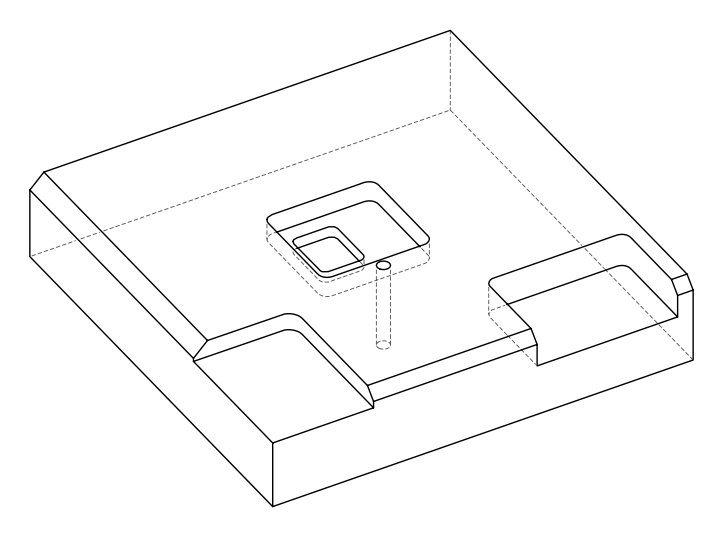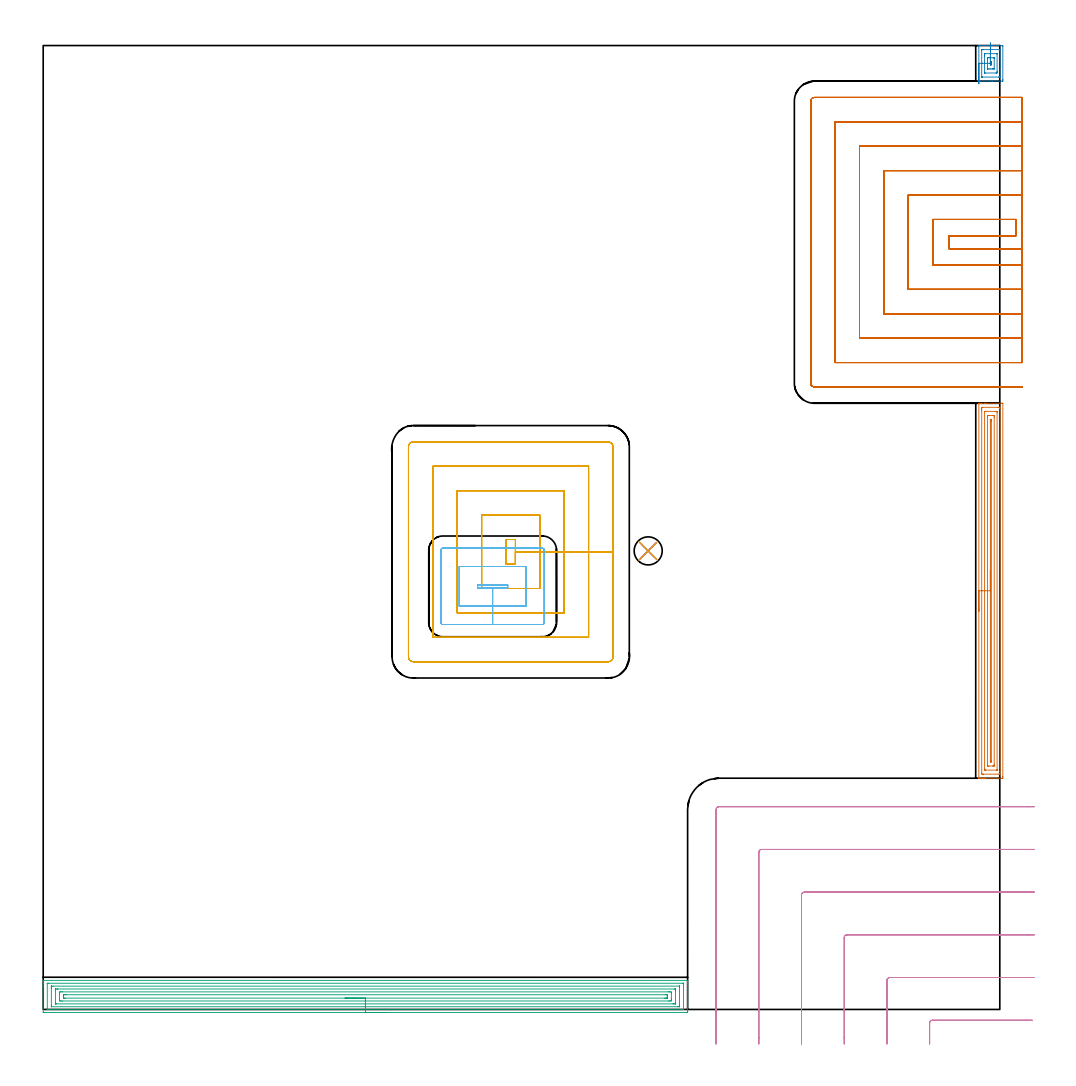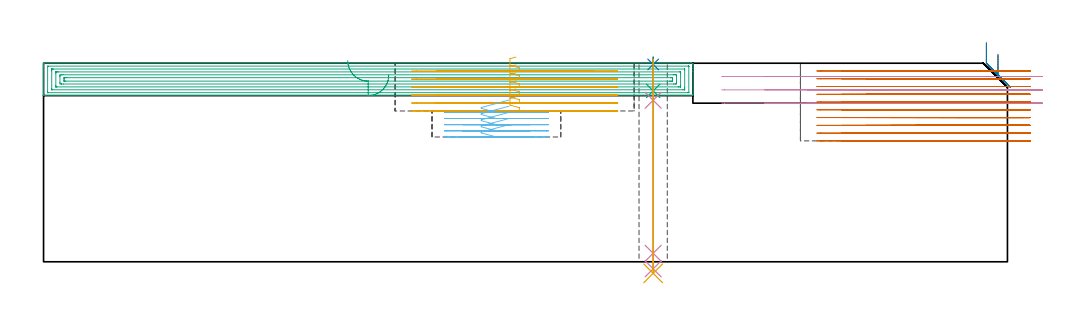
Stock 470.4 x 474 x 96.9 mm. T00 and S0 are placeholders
(PLAN: 11 operations, 8 tool changes, 96.5 min)
(1 AREA_MILL | FG_CHAMFER_SURFACE | UGT0205_001 | 7.56 min | 13743 mm3)
(2 AREA_MILL_1 | FG_CHAMFER_SURFACE_1 | UGT0205_001 | 0.88 min | 1670 mm3)
(3 AREA_MILL_2 | FG_CHAMFER_SURFACE_2 | UGT0205_001 | 15.49 min | 40470 mm3)
(4 MILL_CORNER_NOTCH_RECTANGULAR | CORNER_NOTCH_RECTANGULAR | UGT0201_006 | Follow Part, ap 7, ae 75% | 6.54 min | 338007 mm3)
(5 MILL_RECTANGULAR_POCKET | POCKET_RECTANGULAR_STRAIGHT | NXT0201_012 | Follow Part, ap 4, ae 75% | 14.73 min | 335041 mm3)
(6 MILL_RECTANGULAR_POCKET_1 | POCKET_RECTANGULAR_STRAIGHT_1 | NXT0201_011 | Follow Part, ap 3, ae 75% | 3.79 min | 38956 mm3)
(7 MILL_SLOT | SLOT_PARTIAL_RECTANGULAR | NXT0201_012 | Follow Part, ap 4, ae 75% | 46.49 min | 603909 mm3)
(8 SPOT_DRILL | STEP1HOLE | NXT0321_9005460120000 | 0.03 min | 33 mm3)
(9 DRILL_BLIND_HOLE_INTO_CENTER | STEP1HOLE | NXT0301_061 | 0.06 min | 794 mm3)
(10 GUN_DRILL_THROUGH_HOLE | STEP1HOLE | UGT0307_005 | 0.48 min | 4480 mm3)
(11 DRILL_TO_ENLARGE_THROUGH_HOLE | STEP1HOLE | UGT0301_271 | 0.42 min | 9170 mm3)
(TOOL UGT0205_001 | Chamfer Mill 20 x 3 x 45 deg. | D20 FL50 Z2)
(TOOL UGT0201_006 | End Mill 28 mm | D28 FL25 Z2)
(TOOL NXT0201_012 | ENDMILL 16mm [2P460-1600-NA 1630] | D16 FL38 Z6)
(TOOL NXT0201_011 | ENDMILL 12mm [2P460-1200-NA 1630] | D12 FL38 Z6)
(TOOL NXT0321_9005460120000 | NC Spot Drill, 142deg, 12mm, Carbide, Uncoated | D12 PA142 FL30 Z2)
(TOOL NXT0301_061 | Carbide Drill 9mm [860.1-0900-027A1-MM 2214] | D9 PA140 FL47 Z2)
(TOOL UGT0307_005 | Gun Drill 8.3 mm | D8.3 PA130 FL24 Z1)
(TOOL UGT0301_271 | Twist Drill 13.8 mm | D13.8 PA118 FL108 Z2)
(OP 1 AREA_MILL)
G17 G21 G94 G90
T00 M6
G54
G17 G0 G90 X460.1 Y195.9 S1061 M3
G43 Z106.9 H0
G94 G1 Y195.938 Z106.028 F250.
Y196.052 Z105.163
Y196.241 Z104.312
Y196.503 Z103.48
Y196.837 Z102.674
Y197.24 Z101.9
Y197.709 Z101.164
Y198.24 Z100.472
Y198.829 Z99.829
Y199.472 Z99.239
Y200.164 Z98.708
Y200.9 Z98.24
Y201.674 Z97.837
Y202.48 Z97.503
Y203.312 Z97.241
Y204.164 Z97.052
Y205.028 Z96.938
Y205.9 Z96.9
Y297.927
X460.103 Y298.09 Z96.888
X460.144 Y298.093 Z96.847
X460.536 Y298.1 Z96.463
X460.864 Z96.135
X461.553 Z95.442
X462.787 Z94.21
X463.332 Z93.663
X463.949 Z93.047
X471.337 Z85.661
X471.611 Y298.098 Z85.386
X471.892 Y298.09 Z85.106
X471.899 Y297.809 Z85.099
X471.9 Y114.647 Z85.1
X471.899 Y114.32 Z85.101
X471.894 Y113.76 Z85.104
X471.892 Y113.708 Z85.106
X471.337 Y113.7 Z85.661
X463.332 Z93.663
X462.787 Z94.21
X462.442 Z94.554
X461.897 Z95.099
X461.553 Z95.442
X460.864 Z96.135
X460.536 Z96.463
X460.146 Z96.845
X460.103 Y113.709 Z96.888
X460.1 Y113.873 Z96.9
Y205.9
X461.514 Z95.486
Y294.8
X461.515 Y295.693 Z95.485
X461.517 Y295.73 Z95.483
X461.553 Y296.09 Z95.447
X462.039 Y296.099 Z94.961
X469.558 Y296.1 Z87.442
X470.044 Y296.099 Z86.956
X470.447 Y296.09 Z86.553
X470.483 Y295.693 Z86.517
X470.485 Y295.656 Z86.515
X470.486 Y117. Z86.514
X470.485 Y116.107 Z86.515
X470.483 Y116.07 Z86.517
X470.447 Y115.71 Z86.553
X469.961 Y115.701 Z87.039
X462.442 Y115.7 Z94.558
X461.956 Y115.701 Z95.044
X461.553 Y115.71 Z95.447
X461.517 Y116.107 Z95.483
X461.515 Y116.145 Z95.485
X461.514 Y205.9 Z95.486
X462.928 Z94.072
X462.929 Y294.008 Z94.071
X462.93 Y294.058 Z94.07
X462.932 Y294.082 Z94.068
X462.934 Y294.087 Z94.066
X462.947 Y294.09 Z94.053
X463.141 Y294.099 Z93.859
X468.476 Y294.1 Z88.524
X468.668 Y294.099 Z88.332
X468.861 Y294.095 Z88.139
X468.989 Y294.09 Z88.011
X469.065 Y294.081 Z87.935
X469.067 Y294.041 Z87.933
X469.069 Y293.906 Z87.931
X469.071 Y293.502 Z87.929
Y117.792
X469.07 Y117.742 Z87.93
X469.068 Y117.718 Z87.932
X469.066 Y117.713 Z87.934
X469.053 Y117.71 Z87.947
X468.86 Y117.701 Z88.14
X463.524 Y117.7 Z93.476
X463.332 Y117.701 Z93.668
X463.139 Y117.705 Z93.861
X463.011 Y117.71 Z93.989
X462.935 Y117.719 Z94.065
X462.933 Y117.759 Z94.067
X462.931 Y117.894 Z94.069
X462.929 Y118.298 Z94.071
X462.928 Y205.9 Z94.072
X464.343 Z92.657
Y291.226
X464.349 Y291.991 Z92.651
X464.356 Y292.09 Z92.644
X464.458 Y292.095 Z92.542
X464.676 Y292.098 Z92.324
X465.111 Y292.1 Z91.889
X466.889 Z90.111
X467.332 Y292.098 Z89.668
X467.543 Y292.095 Z89.457
X467.643 Y292.09 Z89.357
X467.65 Y292.022 Z89.35
X467.657 Y291.349 Z89.343
Y291.226
Y120.574
X467.651 Y119.809 Z89.349
X467.644 Y119.71 Z89.356
X467.542 Y119.705 Z89.458
X467.324 Y119.702 Z89.676
X466.889 Y119.7 Z90.111
X465.111 Z91.889
X464.668 Y119.702 Z92.332
X464.457 Y119.705 Z92.543
X464.357 Y119.71 Z92.643
X464.35 Y119.778 Z92.65
X464.343 Y120.451 Z92.657
Y120.574
Y205.9
X465.757 Z91.243
X465.758 Y289.683 Z91.242
X465.761 Y289.928 Z91.239
X465.764 Y290.081 Z91.236
X465.836 Y290.09 Z91.164
X466. Y290.095 Z91.
X466.234 Y290.098 Z90.766
X466.24 Y290.092 Z90.76
X466.242 Y290.09 Z90.758
X466.243 Y289.439 Z90.757
Y289.195
X466.242 Y122.117 Z90.758
X466.239 Y121.872 Z90.761
X466.236 Y121.719 Z90.764
X466.164 Y121.71 Z90.836
X466. Y121.705 Z91.
X465.766 Y121.702 Z91.234
X465.76 Y121.708 Z91.24
X465.758 Y121.71 Z91.242
X465.757 Y122.361 Z91.243
Y122.605
Y205.9
Y206.772 Z91.281
Y207.637 Z91.395
Y208.488 Z91.584
Y209.32 Z91.846
Y210.126 Z92.18
Y210.9 Z92.583
Y211.636 Z93.052
Y212.328 Z93.583
Y212.971 Z94.172
Y213.56 Z94.815
Y214.092 Z95.507
Y214.56 Z96.243
Y214.963 Z97.017
Y215.297 Z97.823
Y215.559 Z98.655
Y215.748 Z99.507
Y215.862 Z100.372
Y215.9 Z101.243
G0 Z106.9
M5
M2
(OP 2 AREA_MILL_1)
G17 G21 G94 G90
T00 M6
G54
G17 G0 G90 X460.1 Y455.25 S1061 M3
G43 Z106.9 H0
G94 G1 Y455.288 Z106.028 F250.
Y455.402 Z105.163
Y455.591 Z104.312
Y455.853 Z103.48
Y456.187 Z102.674
Y456.59 Z101.9
Y457.059 Z101.164
Y457.59 Z100.472
Y458.179 Z99.829
Y458.822 Z99.239
Y459.514 Z98.708
Y460.25 Z98.24
Y461.024 Z97.837
Y461.83 Z97.503
Y462.662 Z97.241
Y463.514 Z97.052
Y464.378 Z96.938
Y465.25 Z96.9
Y473.593
X460.107 Y473.99 Z96.893
X460.622 Y474. Z96.378
X466.066 Z90.934
X466.889 Z90.104
X471.747 Y473.999 Z85.247
X471.89 Y473.995 Z85.104
X471.9 Y473.593 Z85.1
Y457.229
X471.898 Y456.907 Z85.102
X471.89 Y456.505 Z85.104
X471.747 Y456.501 Z85.247
X466.889 Y456.5 Z90.104
X466.066 Z90.934
X460.621 Z96.378
X460.107 Y456.51 Z96.893
X460.1 Y456.907 Z96.9
Y465.25
X461.514 Z95.486
X461.515 Y471.874 Z95.485
X461.516 Y471.913 Z95.484
X461.521 Y471.981 Z95.479
X461.553 Y471.99 Z95.447
X462.278 Y471.999 Z94.722
X470.282 Y472. Z86.718
X470.447 Y471.997 Z86.553
X470.47 Y471.995 Z86.53
X470.478 Y471.992 Z86.522
X470.482 Y471.951 Z86.518
X470.485 Y471.875 Z86.515
X470.486 Y471.837 Z86.514
X470.485 Y458.626 Z86.515
X470.484 Y458.587 Z86.516
X470.479 Y458.519 Z86.521
X470.447 Y458.51 Z86.553
X469.722 Y458.501 Z87.278
X461.718 Y458.5 Z95.282
X461.553 Y458.503 Z95.447
X461.53 Y458.505 Z95.47
X461.522 Y458.508 Z95.478
X461.518 Y458.549 Z95.482
X461.515 Y458.625 Z95.485
X461.514 Y458.663 Z95.486
Y465.25
X462.928 Z94.072
Y468.722
X462.929 Y469.202 Z94.071
X462.931 Y469.598 Z94.069
X462.935 Y469.988 Z94.065
X463.332 Y469.998 Z93.668
X463.413 Y470. Z93.587
X468.75 Y469.999 Z88.25
X469.044 Y469.99 Z87.956
X469.065 Y469.982 Z87.935
X469.069 Y469.963 Z87.931
X469.071 Y469.932 Z87.929
Y461.298
X469.069 Y460.902 Z87.931
X469.065 Y460.511 Z87.935
X468.668 Y460.502 Z88.332
X468.587 Y460.5 Z88.413
X463.25 Y460.501 Z93.75
X462.956 Y460.51 Z94.044
X462.935 Y460.518 Z94.065
X462.931 Y460.537 Z94.069
X462.929 Y460.568 Z94.071
X462.928 Y465.25 Z94.072
X464.343 Z92.657
Y467.446
Y467.825
X464.345 Y467.919 Z92.655
X464.347 Y467.966 Z92.653
X464.349 Y467.983 Z92.651
X464.363 Y467.99 Z92.637
X464.552 Y467.997 Z92.448
X465.111 Y467.999 Z91.889
X465.439 Y468. Z91.561
X467.22 Y467.998 Z89.78
X467.574 Y467.99 Z89.426
X467.651 Y467.981 Z89.349
X467.653 Y467.848 Z89.347
X467.657 Y467.566 Z89.343
Y462.675
X467.656 Y462.581 Z89.344
X467.653 Y462.534 Z89.347
X467.651 Y462.517 Z89.349
X467.637 Y462.51 Z89.363
X467.448 Y462.503 Z89.552
X466.889 Y462.501 Z90.111
X466.561 Y462.5 Z90.439
X465.672 Z91.328
X465.111 Y462.501 Z91.889
X464.552 Y462.503 Z92.448
X464.363 Y462.51 Z92.637
X464.349 Y462.517 Z92.651
X464.347 Y462.534 Z92.653
X464.344 Y462.581 Z92.656
X464.343 Y462.675 Z92.657
Y465.25
X465.758 Y465.243 Z91.242
X465.76 Y465.689 Z91.24
X465.763 Y465.923 Z91.237
X465.77 Y465.99 Z91.23
X465.843 Y465.994 Z91.157
X466. Y465.998 Z91.
X466.105 Y465.997 Z90.895
X466.189 Y465.993 Z90.811
X466.236 Y465.988 Z90.764
X466.238 Y465.929 Z90.762
X466.242 Y465.689 Z90.758
X466.243 Y465.45 Z90.757
X466.24 Y464.811 Z90.76
X466.237 Y464.577 Z90.763
X466.23 Y464.51 Z90.77
X466.157 Y464.506 Z90.843
X466. Y464.502 Z91.
X465.895 Y464.503 Z91.105
X465.811 Y464.507 Z91.189
X465.764 Y464.512 Z91.236
X465.762 Y464.571 Z91.238
X465.758 Y464.811 Z91.242
X465.757 Y465.05 Z91.243
X465.758 Y465.243 Z91.242
X465.762 Y466.115 Z91.276
X465.766 Y466.981 Z91.386
X465.77 Y467.833 Z91.57
X465.774 Y468.666 Z91.829
X465.778 Y469.474 Z92.159
X465.781 Y470.25 Z92.558
X465.785 Y470.987 Z93.024
X465.788 Y471.682 Z93.551
X465.791 Y472.328 Z94.138
X465.794 Y472.92 Z94.778
X465.796 Y473.455 Z95.468
X465.798 Y473.927 Z96.202
X465.8 Y474.333 Z96.974
X465.802 Y474.671 Z97.778
X465.803 Y474.937 Z98.609
X465.804 Y475.13 Z99.46
X465.805 Y475.247 Z100.324
Y475.29 Z101.195
G0 Z106.9
M5
M2
(OP 3 AREA_MILL_2)
G17 G21 G94 G90
T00 M6
G54
G17 G0 G90 X168.45 Y-1.5 S1061 M3
G43 Z106.9 H0
Z91.1
G94 G1 X168.412 Z90.228 F250.
X168.298 Z89.364
X168.109 Z88.512
X167.847 Z87.68
X167.513 Z86.874
X167.11 Z86.1
X166.642 Z85.364
X166.11 Z84.672
X165.521 Z84.029
X164.878 Z83.44
X164.186 Z82.908
X163.45 Z82.44
X162.676 Z82.037
X161.87 Z81.703
X161.038 Z81.441
X160.187 Z81.252
X159.322 Z81.138
X158.45 Z81.1
X0.629
X0.162 Y-1.496 Z81.102
X0.01 Y-1.492 Z81.106
X0. Y-1.336 Z81.261
Y11.237 Z93.832
Y12.638 Z95.234
Y12.996 Z95.591
Y13.954 Z96.554
X0.01 Y14.298 Z96.889
X0.182 Y14.3 Z96.9
X316.718
X316.89 Y14.298 Z96.889
X316.9 Y13.954 Z96.554
Y13.714 Z96.313
Y12.996 Z95.591
Y11.758 Z94.355
Y10.358 Z92.953
Y-0.815 Z81.782
X316.897 Y-1.076 Z81.522
X316.89 Y-1.492 Z81.106
X316.698 Y-1.496 Z81.102
X316.271 Y-1.5 Z81.1
X158.45
Y-0.086 Z82.514
X2.305
X2.048 Y-0.084 Z82.516
X2.017 Y-0.081 Z82.519
X2.01 Y-0.079 Z82.521
X2.006 Y-0.07 Z82.53
X2.002 Y-0.034 Z82.566
X2.001 Y0.001 Z82.601
X2. Y0.215 Z82.815
X2.001 Y12.665 Z95.265
X2.003 Y12.774 Z95.374
X2.008 Y12.847 Z95.447
X2.012 Y12.879 Z95.479
X2.53 Y12.885 Z95.485
X314.595 Y12.886 Z95.486
X314.852 Y12.884 Z95.484
X314.883 Y12.881 Z95.481
X314.89 Y12.879 Z95.479
X314.894 Y12.87 Z95.47
X314.898 Y12.834 Z95.434
X314.899 Y12.799 Z95.399
X314.9 Y12.585 Z95.185
X314.899 Y0.135 Z82.735
X314.897 Y0.026 Z82.626
X314.892 Y-0.047 Z82.553
X314.888 Y-0.079 Z82.521
X314.37 Y-0.086 Z82.514
X158.45
Y1.328 Z83.928
X4.127 Y1.329 Z83.929
X4.064 Y1.331 Z83.931
X4.024 Y1.335 Z83.935
X4.01 Y1.338 Z83.938
X4.008 Y1.36 Z83.96
X4.003 Y1.563 Z84.163
X4. Y1.765 Z84.365
Y10.56 Z93.16
X4.002 Y11.237 Z93.837
X4.005 Y11.435 Z94.035
X4.01 Y11.463 Z94.063
X4.029 Y11.465 Z94.065
X4.087 Y11.469 Z94.069
X4.206 Y11.47 Z94.07
X4.862 Y11.471 Z94.071
X312.773
X312.836 Y11.469 Z94.069
X312.876 Y11.465 Z94.065
X312.89 Y11.462 Z94.062
X312.892 Y11.439 Z94.039
X312.897 Y11.237 Z93.837
X312.9 Y11.035 Z93.635
Y2.24 Z84.84
X312.898 Y1.563 Z84.163
X312.895 Y1.365 Z83.965
X312.89 Y1.337 Z83.937
X312.871 Y1.335 Z83.935
X312.813 Y1.331 Z83.931
X312.694 Y1.33 Z83.93
X312.038 Y1.329 Z83.929
X158.45 Y1.328 Z83.928
Y2.743 Z85.343
X6.583
X6.147 Y2.744 Z85.344
X6.06 Y2.747 Z85.347
X6.022 Y2.749 Z85.349
X6.01 Y2.754 Z85.354
X6.007 Y2.777 Z85.377
X6.004 Y2.885 Z85.485
X6. Y3.316 Z85.916
Y9.473 Z92.073
X6.004 Y9.915 Z92.515
X6.008 Y10.024 Z92.624
X6.01 Y10.046 Z92.646
X6.034 Y10.05 Z92.65
X6.104 Y10.053 Z92.653
X6.301 Y10.056 Z92.656
X6.889 Y10.057 Z92.657
X7.194
X310.317
X310.753 Y10.056 Z92.656
X310.84 Y10.053 Z92.653
X310.878 Y10.051 Z92.651
X310.89 Y10.046 Z92.646
X310.893 Y10.023 Z92.623
X310.896 Y9.915 Z92.515
X310.9 Y9.484 Z92.084
Y3.327 Z85.927
X310.896 Y2.885 Z85.485
X310.892 Y2.776 Z85.376
X310.891 Y2.754 Z85.354
X310.866 Y2.75 Z85.35
X310.796 Y2.747 Z85.347
X310.599 Y2.744 Z85.344
X310.011 Y2.743 Z85.343
X309.706
X158.45
Y4.157 Z86.757
X9.616
X8.72 Y4.159 Z86.759
X8.677 Y4.16 Z86.76
X8.01 Y4.201 Z86.801
X8.001 Y4.866 Z87.466
Y7.719 Z90.319
X8.004 Y8.381 Z90.981
X8.01 Y8.599 Z91.199
X8.635 Y8.64 Z91.24
X8.677 Y8.641 Z91.241
X9.526 Y8.643 Z91.243
X307.284
X308.18 Y8.641 Z91.241
X308.223 Y8.64 Z91.24
X308.89 Y8.599 Z91.199
X308.899 Y7.934 Z90.534
Y5.081 Z87.681
X308.896 Y4.419 Z87.019
X308.89 Y4.201 Z86.801
X308.265 Y4.16 Z86.76
X308.223 Y4.159 Z86.759
X307.374 Y4.157 Z86.757
X158.45
Y5.571 Z88.171
X10.861
X10.465 Y5.572 Z88.172
X10.07 Y5.576 Z88.176
X10.021 Y5.578 Z88.178
X10.009 Y5.585 Z88.185
X10.006 Y5.605 Z88.205
X10.002 Y5.686 Z88.286
X10. Y6.418 Z89.018
X10.002 Y6.84 Z89.44
X10.005 Y7.069 Z89.669
X10.01 Y7.182 Z89.782
X10.022 Y7.222 Z89.822
X10.074 Y7.225 Z89.825
X10.465 Y7.227 Z89.827
X10.964 Y7.229 Z89.829
X11.359
X306.039
X306.435 Y7.228 Z89.828
X306.83 Y7.224 Z89.824
X306.879 Y7.222 Z89.822
X306.891 Y7.215 Z89.815
X306.894 Y7.195 Z89.795
X306.898 Y7.114 Z89.714
X306.9 Y6.382 Z88.982
X306.898 Y5.96 Z88.56
X306.895 Y5.732 Z88.332
X306.89 Y5.618 Z88.218
X306.879 Y5.578 Z88.178
X306.826 Y5.575 Z88.175
X306.435 Y5.572 Z88.172
X305.936 Y5.571 Z88.171
X305.541
X158.45
X157.578 Z88.209
X156.714 Z88.323
X155.862 Z88.512
X155.03 Z88.774
X154.224 Z89.108
X153.45 Z89.511
X152.714 Z89.98
X152.022 Z90.511
X151.379 Z91.1
X150.79 Z91.743
X150.258 Z92.435
X149.79 Z93.171
X149.387 Z93.945
X149.053 Z94.751
X148.791 Z95.583
X148.602 Z96.435
X148.488 Z97.3
X148.45 Z98.171
G0 Z106.9
M5
M2
(OP 4 MILL_CORNER_NOTCH_RECTANGULAR)
G17 G21 G94 G90
T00 M6
G54
G17 G0 G90 X486.358 Y-5.3 S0 M3
G43 Z106.9 H0
Z90.4
G94 G1 X483.358 F250.
X437.291 F500.
G3 X435.9 Y-6.691 R1.4
G1 Y-14.
Y-17. F250.
G0 Z106.9
X487.4 Y15.7
Z90.4
G1 X484.4
X416.292 F500.
G3 X414.9 Y14.308 R1.4
G1 Y-14.
Y-17. F250.
G0 Z106.9
X487.4 Y36.7
Z90.4
G1 X484.4
X395.293 F500.
G3 X393.9 Y35.307 R1.4
G1 Y-14.
Y-17. F250.
G0 Z106.9
X487.4 Y57.7
Z90.4
G1 X484.4
X374.293 F500.
G3 X372.9 Y56.307 R1.4
G1 Y-14.
Y-17. F250.
G0 Z106.9
X487.4 Y78.7
Z90.4
G1 X484.4
X353.293 F500.
G3 X351.9 Y77.307 R1.4
G1 Y-14.
Y-17. F250.
G0 Z106.9
X487.4 Y99.7
Z90.4
G1 X484.4
X332.294 F500.
G3 X330.9 Y98.306 R1.4
G1 Y-14.
Y-17. F250.
G0 Z106.9
X486.358 Y-5.3
Z83.9
G1 X483.358
X437.291 F500.
G3 X435.9 Y-6.691 R1.4
G1 Y-14.
Y-17. F250.
G0 Z106.9
X487.4 Y15.7
Z83.9
G1 X484.4
X416.292 F500.
G3 X414.9 Y14.308 R1.4
G1 Y-14.
Y-17. F250.
G0 Z106.9
X487.4 Y36.7
Z83.9
G1 X484.4
X395.293 F500.
G3 X393.9 Y35.307 R1.4
G1 Y-14.
Y-17. F250.
G0 Z106.9
X487.4 Y57.7
Z83.9
G1 X484.4
X374.293 F500.
G3 X372.9 Y56.307 R1.4
G1 Y-14.
Y-17. F250.
G0 Z106.9
X487.4 Y78.7
Z83.9
G1 X484.4
X353.293 F500.
G3 X351.9 Y77.307 R1.4
G1 Y-14.
Y-17. F250.
G0 Z106.9
X487.4 Y99.7
Z83.9
G1 X484.4
X332.294 F500.
G3 X330.9 Y98.306 R1.4
G1 Y-14.
Y-17. F250.
G0 Z106.9
X486.358 Y-5.3
Z77.4
G1 X483.358
X437.291 F500.
G3 X435.9 Y-6.691 R1.4
G1 Y-14.
Y-17. F250.
G0 Z106.9
X487.4 Y15.7
Z77.4
G1 X484.4
X416.292 F500.
G3 X414.9 Y14.308 R1.4
G1 Y-14.
Y-17. F250.
G0 Z106.9
X487.4 Y36.7
Z77.4
G1 X484.4
X395.293 F500.
G3 X393.9 Y35.307 R1.4
G1 Y-14.
Y-17. F250.
G0 Z106.9
X487.4 Y57.7
Z77.4
G1 X484.4
X374.293 F500.
G3 X372.9 Y56.307 R1.4
G1 Y-14.
Y-17. F250.
G0 Z106.9
X487.4 Y78.7
Z77.4
G1 X484.4
X353.293 F500.
G3 X351.9 Y77.306 R1.4
G1 Y-14.
Y-17. F250.
G0 Z106.9
X487.4 Y99.7
Z77.4
G1 X484.4
X332.294 F500.
G3 X330.9 Y98.306 R1.4
G1 Y-14.
Y-17. F250.
G0 Z106.9
M5
M2
(OP 5 MILL_RECTANGULAR_POCKET)
G17 G21 G94 G90
T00 M6
G54
G17 G0 G90 X230.539 Y231.1 S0 M3
G43 Z106.9 H1
Z99.9
G94 G1 X227.6 Z99.112 F250.
Y219. Z95.87
X232.2 Z94.638
Y225.05 Z93.017
Y231.1 F500.
X227.6
Y219.
X232.2
Y225.05
X244.2
Y243.1
X215.6
Y207.
X244.2
Y225.05
X256.2
Y255.1
X203.6
Y195.
X256.2
Y225.05
X268.2
Y267.1
X191.6
Y183.
X268.2
Y225.05
X280.2
Y276.7
G3 X277.8 Y279.1 R2.4
G1 X182.
G3 X179.6 Y276.7 R2.4
G1 Y173.4
G3 X182. Y171. R2.4
G1 X277.8
G3 X280.2 Y173.4 R2.4
G1 Y225.05
Y226.05
G0 X230.539 Y231.1 Z96.017
G1 X227.6 Z95.229 F250.
Y219. Z91.987
X232.2 Z90.754
Y225.05 Z89.133
Y231.1 F500.
X227.6
Y219.
X232.2
Y225.05
X244.2
Y243.1
X215.6
Y207.
X244.2
Y225.05
X256.2
Y255.1
X203.6
Y195.
X256.2
Y225.05
X268.2
Y267.1
X191.6
Y183.
X268.2
Y225.05
X280.2
Y276.7
G3 X277.8 Y279.1 R2.4
G1 X182.
G3 X179.6 Y276.7 R2.4
G1 Y173.4
G3 X182. Y171. R2.4
G1 X277.8
G3 X280.2 Y173.4 R2.4
G1 Y225.05
Y226.05
G0 X230.539 Y231.1 Z92.133
G1 X227.6 Z91.346 F250.
Y219. Z88.104
X232.2 Z86.871
Y225.05 Z85.25
Y231.1 F500.
X227.6
Y219.
X232.2
Y225.05
X244.2
Y243.1
X215.6
Y207.
X244.2
Y225.05
X256.2
Y255.1
X203.6
Y195.
X256.2
Y225.05
X268.2
Y267.1
X191.6
Y183.
X268.2
Y225.05
X280.2
Y276.7
G3 X277.8 Y279.1 R2.4
G1 X182.
G3 X179.6 Y276.7 R2.4
G1 Y173.4
G3 X182. Y171. R2.4
G1 X277.8
G3 X280.2 Y173.4 R2.4
G1 Y225.05
Y226.05
G0 X230.539 Y231.1 Z88.25
G1 X227.6 Z87.462 F250.
Y219. Z84.22
X232.2 Z82.988
Y225.05 Z81.367
Y231.1 F500.
X227.6
Y219.
X232.2
Y225.05
X244.2
Y243.1
X215.6
Y207.
X244.2
Y225.05
X256.2
Y255.1
X203.6
Y195.
X256.2
Y225.05
X268.2
Y267.1
X191.6
Y183.
X268.2
Y225.05
X280.2
Y276.7
G3 X277.8 Y279.1 R2.4
G1 X182.
G3 X179.6 Y276.7 R2.4
G1 Y173.4
G3 X182. Y171. R2.4
G1 X277.8
G3 X280.2 Y173.4 R2.4
G1 Y225.05
Y226.05
G0 X230.539 Y231.1 Z84.367
G1 X227.6 Z83.579 F250.
Y219. Z80.337
X232.2 Z79.104
Y225.05 Z77.483
Y231.1 F500.
X227.6
Y219.
X232.2
Y225.05
X244.2
Y243.1
X215.6
Y207.
X244.2
Y225.05
X256.2
Y255.1
X203.6
Y195.
X256.2
Y225.05
X268.2
Y267.1
X191.6
Y183.
X268.2
Y225.05
X280.2
Y276.7
G3 X277.8 Y279.1 R2.4
G1 X182.
G3 X179.6 Y276.7 R2.4
G1 Y173.4
G3 X182. Y171. R2.4
G1 X277.8
G3 X280.2 Y173.4 R2.4
G1 Y225.05
Y226.05
G0 X230.539 Y231.1 Z80.483
G1 X227.6 Z79.696 F250.
Y219. Z76.454
X232.2 Z75.221
Y225.05 Z73.6
Y231.1 F500.
X227.6
Y219.
X232.2
Y225.05
X244.2
Y243.1
X215.6
Y207.
X244.2
Y225.05
X256.2
Y255.1
X203.6
Y195.
X256.2
Y225.05
X268.2
Y267.1
X191.6
Y183.
X268.2
Y225.05
X280.2
Y276.7
G3 X277.8 Y279.1 R2.4
G1 X182.
G3 X179.6 Y276.7 R2.4
G1 Y173.4
G3 X182. Y171. R2.4
G1 X277.8
G3 X280.2 Y173.4 R2.4
G1 Y225.05
Y226.05
G0 Z106.9
M5
M2
(OP 6 MILL_RECTANGULAR_POCKET_1)
G17 G21 G94 G90
T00 M6
G54
G17 G0 G90 X227.092 Y208.8 S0 M3
G43 Z106.9 H1
Z78.9
G94 G1 X213.6 Z75.285 F250.
Y207.3 Z74.883
X221. Z72.9
X228.4 F500.
Y208.8
X213.6
Y207.3
X221.
Y198.3
X237.4
Y217.8
X204.6
Y198.3
X221.
Y189.3
X245.5
G3 X246.4 Y190.2 R0.9
G1 Y225.9
G3 X245.5 Y226.8 R0.9
G1 X196.5
G3 X195.6 Y225.9 R0.9
G1 Y190.2
G3 X196.5 Y189.3 R0.9
G1 X221.
X222.
G0 X227.092 Y208.8 Z75.9
G1 X213.6 Z72.285 F250.
Y207.3 Z71.883
X221. Z69.9
X228.4 F500.
Y208.8
X213.6
Y207.3
X221.
Y198.3
X237.4
Y217.8
X204.6
Y198.3
X221.
Y189.3
X245.5
G3 X246.4 Y190.2 R0.9
G1 Y225.9
G3 X245.5 Y226.8 R0.9
G1 X196.5
G3 X195.6 Y225.9 R0.9
G1 Y190.2
G3 X196.5 Y189.3 R0.9
G1 X221.
X222.
G0 X227.092 Y208.8 Z72.9
G1 X213.6 Z69.285 F250.
Y207.3 Z68.883
X221. Z66.9
X228.4 F500.
Y208.8
X213.6
Y207.3
X221.
Y198.3
X237.4
Y217.8
X204.6
Y198.3
X221.
Y189.3
X245.5
G3 X246.4 Y190.2 R0.9
G1 Y225.9
G3 X245.5 Y226.8 R0.9
G1 X196.5
G3 X195.6 Y225.9 R0.9
G1 Y190.2
G3 X196.5 Y189.3 R0.9
G1 X221.
X222.
G0 X227.092 Y208.8 Z69.9
G1 X213.6 Z66.285 F250.
Y207.3 Z65.883
X221. Z63.9
X228.4 F500.
Y208.8
X213.6
Y207.3
X221.
Y198.3
X237.4
Y217.8
X204.6
Y198.3
X221.
Y189.3
X245.5
G3 X246.4 Y190.2 R0.9
G1 Y225.9
G3 X245.5 Y226.8 R0.9
G1 X196.5
G3 X195.6 Y225.9 R0.9
G1 Y190.2
G3 X196.5 Y189.3 R0.9
G1 X221.
X222.
G0 X227.092 Y208.8 Z66.9
G1 X213.6 Z63.285 F250.
Y207.3 Z62.883
X221. Z60.9
X228.4 F500.
Y208.8
X213.6
Y207.3
X221.
Y198.3
X237.4
Y217.8
X204.6
Y198.3
X221.
Y189.3
X245.5
G3 X246.4 Y190.2 R0.9
G1 Y225.9
G3 X245.5 Y226.8 R0.9
G1 X196.5
G3 X195.6 Y225.9 R0.9
G1 Y190.2
G3 X196.5 Y189.3 R0.9
G1 X221.
X222.
G0 Z106.9
M5
M2
(OP 7 MILL_SLOT)
G17 G21 G94 G90
T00 M6
G54
G17 G0 G90 X481.4 Y374.094 S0 M3
G43 Z106.9 H1
Z93.11
G94 G1 X478.4 Y374.1 F250.
X478.274 F500.
X445.4
Y380.5
X478.273
X478.4
Y388.5
X478.273
X437.4
Y366.1
X478.274
X478.4
X481.4 Y366.094 F250.
Y400.508
X478.4 Y400.5
X478.273 F500.
X425.4
Y354.1
X478.274
X478.4
X481.4 Y354.092 F250.
Y412.511
X478.4 Y412.5
X478.273 F500.
X413.4
Y342.1
X478.274
X478.4
X481.4 Y342.089 F250.
Y424.516
X478.4 Y424.5
X478.273 F500.
X401.4
Y330.1
X478.274
X478.4
X481.4 Y330.084 F250.
Y436.532
X478.4 Y436.501
X478.273 Y436.5 F500.
X389.4
Y318.1
X478.274
X478.4 Y318.099
X481.4 Y318.068 F250.
X481.273 Y448.5
X478.273
X379.3 F500.
G3 X377.4 Y446.6 R1.9
G1 Y308.
G3 X379.3 Y306.1 R1.9
G1 X478.274
X481.274 F250.
G0 X481.4 Y374.1 Z89.32
G1 X478.4
X445.4 F500.
Y380.5
X478.4
Y388.5
X437.4
Y366.1
X478.4
X481.4 F250.
Y400.5
X478.4
X425.4 F500.
Y354.1
X478.4
X481.4 F250.
Y412.5
X478.4
X413.4 F500.
Y342.1
X478.4
X481.4 F250.
Y424.5
X478.4
X401.4 F500.
Y330.1
X478.4
X481.4 F250.
Y436.5
X478.4
X389.4 F500.
Y318.1
X478.4
X481.4 F250.
Y448.5
X478.4
X379.3 F500.
G3 X377.4 Y446.6 R1.9
G1 Y308.
G3 X379.3 Y306.1 R1.9
G1 X478.4
X481.4 F250.
G0 Y374.1 Z85.53
G1 X478.4
X445.4 F500.
Y380.5
X478.4
Y388.5
X437.4
Y366.1
X478.4
X481.4 F250.
Y400.5
X478.4
X425.4 F500.
Y354.1
X478.4
X481.4 F250.
Y412.5
X478.4
X413.4 F500.
Y342.1
X478.4
X481.4 F250.
Y424.5
X478.4
X401.4 F500.
Y330.1
X478.4
X481.4 F250.
Y436.5
X478.4
X389.4 F500.
Y318.1
X478.4
X481.4 F250.
Y448.5
X478.4
X379.3 F500.
G3 X377.4 Y446.6 R1.9
G1 Y308.
G3 X379.3 Y306.1 R1.9
G1 X478.4
X481.4 F250.
G0 Y374.1 Z81.74
G1 X478.4
X445.4 F500.
Y380.5
X478.4
Y388.5
X437.4
Y366.1
X478.4
X481.4 F250.
Y400.5
X478.4
X425.4 F500.
Y354.1
X478.4
X481.4 F250.
Y412.5
X478.4
X413.4 F500.
Y342.1
X478.4
X481.4 F250.
Y424.5
X478.4
X401.4 F500.
Y330.1
X478.4
X481.4 F250.
Y436.5
X478.4
X389.4 F500.
Y318.1
X478.4
X481.4 F250.
Y448.5
X478.4
X379.3 F500.
G3 X377.4 Y446.6 R1.9
G1 Y308.
G3 X379.3 Y306.1 R1.9
G1 X478.4
X481.4 F250.
G0 Y374.1 Z77.95
G1 X478.4
X445.4 F500.
Y380.5
X478.4
Y388.5
X437.4
Y366.1
X478.4
X481.4 F250.
Y400.5
X478.4
X425.4 F500.
Y354.1
X478.4
X481.4 F250.
Y412.5
X478.4
X413.4 F500.
Y342.1
X478.4
X481.4 F250.
Y424.5
X478.4
X401.4 F500.
Y330.1
X478.4
X481.4 F250.
Y436.5
X478.4
X389.4 F500.
Y318.1
X478.4
X481.4 F250.
Y448.5
X478.4
X379.3 F500.
G3 X377.4 Y446.6 R1.9
G1 Y308.
G3 X379.3 Y306.1 R1.9
G1 X478.4
X481.4 F250.
G0 Y374.1 Z74.16
G1 X478.4
X445.4 F500.
Y380.5
X478.4
Y388.5
X437.4
Y366.1
X478.4
X481.4 F250.
Y400.5
X478.4
X425.4 F500.
Y354.1
X478.4
X481.4 F250.
Y412.5
X478.4
X413.4 F500.
Y342.1
X478.4
X481.4 F250.
Y424.5
X478.4
X401.4 F500.
Y330.1
X478.4
X481.4 F250.
Y436.5
X478.4
X389.4 F500.
Y318.1
X478.4
X481.4 F250.
Y448.5
X478.4
X379.3 F500.
G3 X377.4 Y446.6 R1.9
G1 Y308.
G3 X379.3 Y306.1 R1.9
G1 X478.4
X481.4 F250.
G0 Y374.1 Z70.37
G1 X478.4
X445.4 F500.
Y380.5
X478.4
Y388.5
X437.4
Y366.1
X478.4
X481.4 F250.
Y400.5
X478.4
X425.4 F500.
Y354.1
X478.4
X481.4 F250.
Y412.5
X478.4
X413.4 F500.
Y342.1
X478.4
X481.4 F250.
Y424.5
X478.4
X401.4 F500.
Y330.1
X478.4
X481.4 F250.
Y436.5
X478.4
X389.4 F500.
Y318.1
X478.4
X481.4 F250.
Y448.5
X478.4
X379.3 F500.
G3 X377.4 Y446.6 R1.9
G1 Y308.
G3 X379.3 Y306.1 R1.9
G1 X478.4
X481.4 F250.
G0 Y374.1 Z66.58
G1 X478.4
X445.4 F500.
Y380.5
X478.4
Y388.5
X437.4
Y366.1
X478.4
X481.4 F250.
Y400.5
X478.4
X425.4 F500.
Y354.1
X478.4
X481.4 F250.
Y412.5
X478.4
X413.4 F500.
Y342.1
X478.4
X481.4 F250.
Y424.5
X478.4
X401.4 F500.
Y330.1
X478.4
X481.4 F250.
Y436.5
X478.4
X389.4 F500.
Y318.1
X478.4
X481.4 F250.
Y448.5
X478.4
X379.3 F500.
G3 X377.4 Y446.6 R1.9
G1 Y308.
G3 X379.3 Y306.1 R1.9
G1 X478.4
X481.4 F250.
G0 Y374.1 Z62.79
G1 X478.4
X445.4 F500.
Y380.5
X478.4
Y388.5
X437.4
Y366.1
X478.4
X481.4 F250.
Y400.5
X478.4
X425.4 F500.
Y354.1
X478.4
X481.4 F250.
Y412.5
X478.4
X413.4 F500.
Y342.1
X478.4
X481.4 F250.
Y424.5
X478.4
X401.4 F500.
Y330.1
X478.4
X481.4 F250.
Y436.5
X478.4
X389.4 F500.
Y318.1
X478.4
X481.4 F250.
Y448.5
X478.4
X379.3 F500.
G3 X377.4 Y446.6 R1.9
G1 Y308.
G3 X379.3 Y306.1 R1.9
G1 X478.4
X481.4 F250.
G0 Y374.1 Z59.
G1 X478.4
X445.4 F500.
Y380.5
X478.4
Y388.5
X437.4
Y366.1
X478.4
X481.4 F250.
Y400.5
X478.4
X425.4 F500.
Y354.1
X478.4
X481.4 F250.
Y412.5
X478.4
X413.4 F500.
Y342.1
X478.4
X481.4 F250.
Y424.5
X478.4
X401.4 F500.
Y330.1
X478.4
X481.4 F250.
Y436.5
X478.4
X389.4 F500.
Y318.1
X478.4
X481.4 F250.
Y448.5
X478.4
X379.3 F500.
G3 X377.4 Y446.6 R1.9
G1 Y308.
G3 X379.3 Y306.1 R1.9
G1 X478.4
X481.4 F250.
G0 Z106.9
M5
M2
(OP 8 SPOT_DRILL)
G17 G21 G94 G90
T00 M6
G54
G17 G0 G90 X297.5 Y225.5 S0 M3
G43 Z106.9 H0
G94 G81 G98 Z96.306 F250. R99.9
G80
M5
M2
(OP 9 DRILL_BLIND_HOLE_INTO_CENTER)
G17 G21 G94 G90
T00 M6
G54
G17 G0 G90 X297.5 Y225.5 S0 M3
G43 Z106.9 H1
G94 G81 G98 Z83.4 F250. R98.9
G80
M5
M2
(OP 10 GUN_DRILL_THROUGH_HOLE)
G17 G21 G94 G90
T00 M6
G54
G17 G0 G90 X297.5 Y225.5 M8
G43 Z106.9 H0
Z93.708
S716 M3
G94 G1 Z78.825 F125. M26
G4 X.084
Z4.15 F250.
G4 X.084
Z-3.435 F125.
G4 X.084
M5
M9
G0 Z93.708
Z106.9
M2
(OP 11 DRILL_TO_ENLARGE_THROUGH_HOLE)
G17 G21 G94 G90
T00 M6
G54
G17 G0 G90 X297.5 Y225.5 S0 M3
G43 Z106.9 H0
G94 G73 G98 Z-5.646 F250. Q12.818 R98.9
G80
M5
M2
